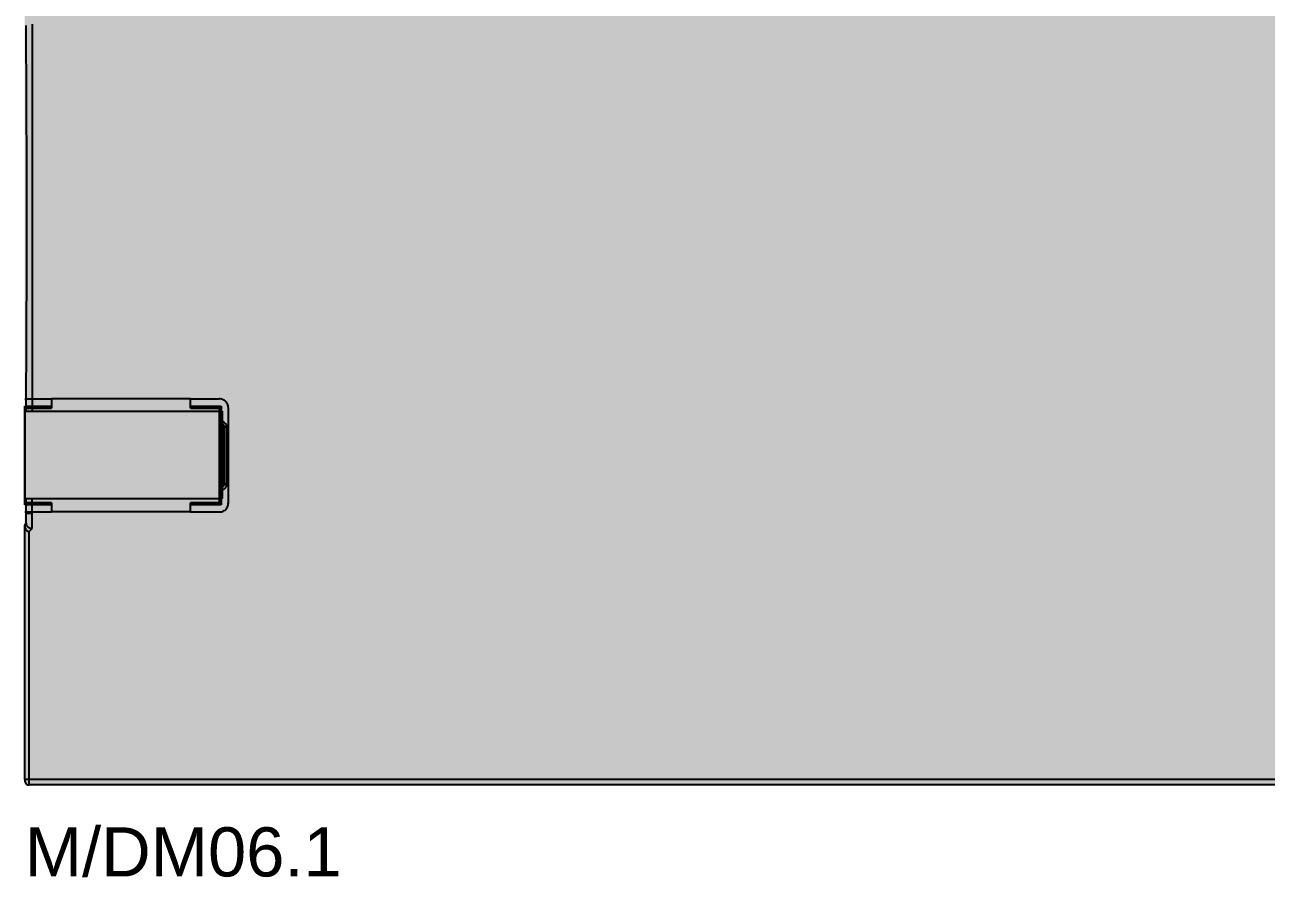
# Model space of a CAD drawing. Header units: millimetres. Extents: x 0 to 966, y -664 to 90.
# Drawn here: x 500 to 608.5, y -398.1 to -323.5 of the extents above; entities that cross this region are included whole.
import ezdxf

# ---------------------------------------------------------------- set-up
doc = ezdxf.new("R2010")
doc.units = ezdxf.units.MM
for name, color, linetype in [('HDL_BODY', 7, 'Continuous'), ('HDL_COLOUR', 7, 'Continuous'), ('HDL_DETAIL', 7, 'Continuous'), ('HDL_PRINT', 7, 'Continuous')]:
    doc.layers.add(name, color=color, linetype=linetype)
doc.styles.add('HDL_ARIAL', font='arial.ttf')

# ---------------------------------------------------------------- blocks, each defined once
blk = doc.blocks.new('M_DM06.1_FRONT')
at = {"layer": 'HDL_BODY', "true_color": 0x202126}
blk.add_hatch(color=250, dxfattribs=at).paths.add_polyline_path([(0, 0), (216, 0), (216, 90), (0, 90)])
at = {"layer": 'HDL_BODY', "true_color": 0x2a2a30}
blk.add_hatch(color=250, dxfattribs=at).paths.add_polyline_path([(0.4, 20.52), (215.6, 20.52), (215.6, 68.31), (0.4, 68.31)])
at = {"layer": 'HDL_BODY', "true_color": 0x23242a}
blk.add_hatch(color=250, dxfattribs=at).paths.add_polyline_path([(0.4, 0.5), (215.6, 0.5), (215.6, 19.8), (0.4, 19.8)])
at = {"layer": 'HDL_COLOUR', "true_color": 0x757a83}
blk.add_hatch(color=8, dxfattribs=at).paths.add_polyline_path([(0, 25.04), (17.26, 25.04), (17.26, 32.69), (0, 32.69)])
at = {"layer": 'HDL_PRINT', "true_color": 0x6c217f}
for points in [[(4.67, 63.72), (5.74, 63.72), (5.74, 62.46), (7.35, 62.46), (7.35, 63.72), (8.33, 63.72), (8.33, 60.03), (7.35, 60.03), (7.35, 61.56), (5.74, 61.56), (5.74, 60.03), (4.67, 60.03), (4.67, 63.72)], [(13.15, 63.72), (14.14, 63.72), (14.14, 60.84), (16.73, 60.84), (16.73, 60.03), (13.15, 60.03), (13.15, 60.48), (13.15, 60.84), (13.15, 63.72)]]:
    blk.add_hatch(color=207, dxfattribs=at).paths.add_polyline_path(points)
h = blk.add_hatch(color=207, dxfattribs=at)
h.paths.add_polyline_path([(9.94, 62.91), (9.94, 60.84), (10.83, 60.84), (10.9, 60.85), (10.96, 60.86), (11.03, 60.87), (11.09, 60.89), (11.14, 60.9), (11.19, 60.92), (11.24, 60.93), (11.28, 60.93), (11.31, 60.97), (11.34, 61.01), (11.36, 61.05), (11.38, 61.09), (11.4, 61.13), (11.42, 61.16), (11.46, 61.2), (11.48, 61.26), (11.5, 61.31), (11.51, 61.37), (11.53, 61.42), (11.53, 61.48), (11.54, 61.55), (11.54, 61.61), (11.54, 61.68), (11.55, 61.76), (11.55, 61.83), (11.54, 61.95), (11.54, 62.06), (11.53, 62.16), (11.51, 62.25), (11.5, 62.34), (11.48, 62.41), (11.46, 62.47), (11.44, 62.53), (11.41, 62.58), (11.39, 62.61), (11.37, 62.64), (11.34, 62.69), (11.3, 62.74), (11.26, 62.78), (11.22, 62.81), (11.17, 62.84), (11.11, 62.87), (11.05, 62.89), (10.98, 62.9), (10.91, 62.91), (10.83, 62.91), (9.94, 62.91)])
h.paths.add_polyline_path([(8.87, 63.72), (11.1, 63.72), (11.18, 63.72), (11.26, 63.72), (11.34, 63.72), (11.41, 63.72), (11.49, 63.71), (11.56, 63.7), (11.63, 63.69), (11.7, 63.68), (11.76, 63.66), (11.81, 63.63), (11.87, 63.6), (11.92, 63.57), (11.97, 63.53), (12.02, 63.49), (12.07, 63.44), (12.12, 63.39), (12.16, 63.34), (12.2, 63.29), (12.23, 63.24), (12.26, 63.18), (12.29, 63.12), (12.32, 63.06), (12.35, 63), (12.38, 62.94), (12.41, 62.88), (12.44, 62.82), (12.47, 62.76), (12.5, 62.7), (12.53, 62.64), (12.53, 62.56), (12.54, 62.49), (12.55, 62.42), (12.56, 62.35), (12.57, 62.28), (12.59, 62.21), (12.6, 62.15), (12.61, 62.07), (12.61, 62), (12.62, 61.92), (12.62, 61.81), (12.61, 61.71), (12.6, 61.62), (12.59, 61.53), (12.58, 61.44), (12.56, 61.36), (12.54, 61.28), (12.52, 61.21), (12.5, 61.14), (12.48, 61.07), (12.46, 61), (12.44, 60.93), (12.41, 60.87), (12.38, 60.81), (12.35, 60.75), (12.32, 60.69), (12.29, 60.63), (12.26, 60.57), (12.23, 60.51), (12.2, 60.45), (12.17, 60.39), (12.11, 60.36), (12.05, 60.33), (11.99, 60.3), (11.93, 60.27), (11.87, 60.24), (11.81, 60.21), (11.75, 60.18), (11.69, 60.15), (11.63, 60.12), (11.57, 60.1), (11.52, 60.08), (11.46, 60.06), (11.4, 60.05), (11.34, 60.04), (11.28, 60.04), (11.22, 60.03), (11.16, 60.03), (11.1, 60.03), (8.87, 60.03), (8.87, 63.72)])
at = {"layer": 'HDL_PRINT', "true_color": 0xdee1e9}
for points in [[(25.12, 63.72), (25.12, 63.72), (25.12, 63.36), (24.96, 63.36), (24.8, 63.35), (24.63, 63.34), (24.47, 63.32), (24.31, 63.3), (24.15, 63.27), (24, 63.24), (23.84, 63.21), (23.69, 63.16), (23.54, 63.12), (23.39, 63.07), (23.24, 63.01), (23.09, 62.95), (22.95, 62.88), (22.81, 62.81), (22.67, 62.74), (22.53, 62.66), (22.39, 62.57), (22.26, 62.48), (22.13, 62.38), (22, 62.28), (21.46, 62.28), (21.59, 62.4), (21.72, 62.51), (21.86, 62.62), (22, 62.72), (22.14, 62.82), (22.28, 62.91), (22.43, 63), (22.58, 63.08), (22.73, 63.16), (22.89, 63.24), (23.05, 63.31), (23.21, 63.37), (23.37, 63.43), (23.53, 63.49), (23.7, 63.53), (23.87, 63.58), (24.04, 63.62), (24.22, 63.65), (24.4, 63.67), (24.57, 63.7), (24.76, 63.71), (24.94, 63.72), (25.12, 63.72)], [(25.12, 63.72), (25.3, 63.72), (25.47, 63.71), (25.64, 63.7), (25.81, 63.67), (25.98, 63.65), (26.15, 63.62), (26.32, 63.58), (26.48, 63.53), (26.65, 63.49), (26.81, 63.43), (26.97, 63.37), (27.12, 63.31), (27.28, 63.24), (27.43, 63.16), (27.58, 63.08), (27.73, 63), (27.88, 62.91), (28.02, 62.82), (28.16, 62.72), (28.3, 62.62), (28.44, 62.51), (28.57, 62.4), (28.7, 62.28), (28.16, 62.28), (28.03, 62.38), (27.9, 62.48), (27.77, 62.57), (27.64, 62.66), (27.51, 62.74), (27.37, 62.81), (27.24, 62.88), (27.1, 62.95), (26.96, 63.01), (26.82, 63.07), (26.67, 63.12), (26.53, 63.16), (26.38, 63.21), (26.23, 63.24), (26.08, 63.27), (25.92, 63.3), (25.77, 63.32), (25.61, 63.34), (25.45, 63.35), (25.29, 63.36), (25.12, 63.36), (25.12, 63.72)], [(21.37, 62.1), (21.91, 62.1), (21.91, 60.03), (21.37, 60.03), (21.37, 62.1)], [(22.71, 62.1), (23.25, 62.1), (21.64, 60.3), (21.64, 60.75), (21.46, 60.75), (22.71, 62.1)], [(25.39, 62.1), (25.93, 62.1), (25.93, 60.03), (25.84, 60.03), (25.39, 60.03), (25.3, 60.03), (24.41, 61.38), (24.41, 60.03), (23.87, 60.03), (23.87, 62.1), (24.05, 62.1), (24.41, 62.1), (24.5, 62.1), (25.39, 60.75), (25.39, 62.1)], [(28.25, 62.1), (28.79, 62.1), (26.91, 60.03), (26.38, 60.03), (28.25, 62.1)], [(27.18, 62.1), (26.55, 62.1), (28.16, 60.03), (28.79, 60.03), (27.18, 62.1)], [(21.91, 61.2), (22.09, 61.2), (22.36, 61.29), (23.43, 60.03), (22.8, 60.03), (22, 61.02), (21.91, 61.2)]]:
    blk.add_hatch(color=254, dxfattribs=at).paths.add_polyline_path(points)
at = {"layer": 'HDL_DETAIL', "color": 251, "true_color": 0x52555c}
for points in [[(0.11, 32.69), (0.11, 33.2), (0.12, 33.72), (0.12, 34.24), (0.13, 34.76), (0.13, 35.28), (0.13, 35.8), (0.14, 36.32), (0.14, 36.84), (0.14, 37.36), (0.14, 37.87), (0.15, 38.39), (0.15, 38.91), (0.15, 39.43), (0.16, 39.95), (0.16, 40.47), (0.16, 40.99), (0.16, 41.51), (0.16, 42.03), (0.17, 42.55), (0.17, 43.06), (0.17, 43.58), (0.17, 44.1), (0.17, 44.62), (0.17, 45.14), (0.17, 45.66), (0.17, 46.18), (0.17, 46.7), (0.18, 47.22), (0.18, 47.74), (0.18, 48.25), (0.18, 48.77), (0.18, 49.29), (0.18, 49.81), (0.18, 50.33), (0.18, 50.85), (0.18, 51.37), (0.18, 51.89), (0.17, 52.41), (0.17, 52.93), (0.17, 53.45), (0.17, 53.96), (0.17, 54.48), (0.17, 55), (0.17, 55.52), (0.17, 56.04), (0.17, 56.56), (0.16, 57.08), (0.16, 57.6), (0.16, 58.12), (0.16, 58.64), (0.16, 59.15), (0.15, 59.67), (0.15, 60.19), (0.15, 60.71), (0.14, 61.23), (0.14, 61.75), (0.14, 62.27), (0.14, 62.79), (0.13, 63.31), (0.13, 63.83), (0.13, 64.35), (0.12, 64.86), (0.12, 65.38), (0.11, 65.9), (0.11, 66.42)], [(0.65, 66.51), (0.65, 32.69)], [(0, 33.76), (2.34, 33.76)], [(2.34, 33.76), (2.34, 32.95)], [(14.49, 33.76), (2.34, 33.76)], [(14.49, 32.95), (14.49, 33.76)], [(14.49, 33.76), (16.99, 33.76)], [(17.8, 32.95), (17.79, 33.05), (17.78, 33.14), (17.75, 33.23), (17.72, 33.31), (17.67, 33.39), (17.62, 33.46), (17.56, 33.53), (17.5, 33.59), (17.43, 33.64), (17.35, 33.68), (17.27, 33.72), (17.18, 33.74), (17.09, 33.76), (16.99, 33.76)], [(0, 24.5), (0, 33.13)], [(0, 33.13), (2.34, 33.13)], [(0, 32.95), (0, 33.13)], [(0, 24.68), (0, 32.95)], [(0, 32.95), (2.34, 32.95)], [(0, 32.69), (0, 25.04)], [(0, 32.69), (17.26, 32.69)], [(14.49, 33.13), (17.17, 33.13)], [(14.49, 32.95), (16.99, 32.95)], [(16.99, 32.95), (17.17, 33.13)], [(16.99, 32.95), (16.99, 24.68)], [(17.17, 33.13), (17.17, 24.5)], [(17.26, 32.69), (17.26, 25.04)], [(17.8, 24.68), (17.8, 32.95)], [(17.62, 31.51), (17.59, 31.55), (17.55, 31.58), (17.51, 31.62), (17.48, 31.65), (17.43, 31.68), (17.38, 31.72), (17.33, 31.75), (17.26, 31.78)], [(17.44, 31.33), (17.43, 31.38), (17.42, 31.42), (17.4, 31.46), (17.38, 31.49), (17.36, 31.51), (17.35, 31.51)], [(17.62, 31.43), (17.62, 31.51)], [(17.44, 31.33), (17.44, 26.3)], [(17.44, 31.33), (17.44, 31.33), (17.53, 31.33)], [(17.53, 31.33), (17.53, 31.33), (17.62, 31.33)], [(17.62, 31.33), (17.62, 31.43)], [(17.62, 31.33), (17.62, 26.21)], [(17.35, 26.12), (17.36, 26.12), (17.38, 26.14), (17.4, 26.17), (17.42, 26.21), (17.43, 26.25), (17.44, 26.3)], [(17.62, 26.21), (17.61, 26.21), (17.59, 26.21), (17.56, 26.23), (17.54, 26.25), (17.53, 26.3), (17.44, 26.3)], [(17.62, 26.21), (17.62, 26.2), (17.62, 26.18), (17.61, 26.15), (17.59, 26.11), (17.57, 26.07), (17.53, 26.03)], [(0, 25.04), (17.26, 25.04)], [(0.11, 24.86), (0.11, 25.04)], [(0.65, 23.78), (0.65, 25.04)], [(17.53, 26.03), (17.53, 25.99), (17.51, 25.95), (17.49, 25.92), (17.46, 25.89), (17.43, 25.87), (17.39, 25.85), (17.35, 25.85)], [(2.34, 24.68), (0, 24.68)], [(0, 24.68), (0, 24.5)], [(2.34, 24.5), (0, 24.5)], [(0.11, 23.78), (0.11, 24.86)], [(2.34, 24.68), (2.34, 23.87)], [(14.49, 23.87), (14.49, 24.68)], [(16.99, 24.68), (14.49, 24.68)], [(17.17, 24.5), (14.49, 24.5)], [(16.99, 23.87), (17.09, 23.87), (17.18, 23.89), (17.27, 23.91), (17.35, 23.95), (17.43, 23.99), (17.5, 24.04), (17.56, 24.1), (17.62, 24.17), (17.67, 24.24), (17.72, 24.32), (17.75, 24.4), (17.78, 24.49), (17.79, 24.58), (17.8, 24.68)], [(16.99, 24.68), (17.17, 24.5)], [(0, 23.87), (2.34, 23.87)], [(0, 22.7), (0.11, 22.88)], [(0.11, 23.78), (0.11, 23.78), (0.2, 23.78), (0.29, 23.78), (0.33, 23.78), (0.36, 23.78), (0.39, 23.78), (0.42, 23.78), (0.47, 23.78), (0.51, 23.78), (0.54, 23.78), (0.57, 23.78), (0.6, 23.78), (0.65, 23.78)], [(0.11, 22.88), (0.11, 22.97), (0.11, 23.06), (0.11, 23.15), (0.11, 23.19), (0.11, 23.22), (0.11, 23.25), (0.11, 23.28), (0.11, 23.33), (0.11, 23.34), (0.11, 23.36), (0.11, 23.41), (0.11, 23.45), (0.11, 23.51), (0.11, 23.55), (0.11, 23.6), (0.11, 23.64), (0.11, 23.69), (0.11, 23.73), (0.11, 23.78)], [(0.11, 22.88), (0.12, 22.81), (0.13, 22.74), (0.16, 22.68), (0.2, 22.62), (0.25, 22.57), (0.31, 22.53), (0.37, 22.49), (0.43, 22.47), (0.5, 22.44), (0.57, 22.43), (0.65, 22.43)], [(0.65, 22.43), (0.65, 22.43), (0.65, 22.52), (0.65, 22.61), (0.65, 22.66), (0.65, 22.71), (0.65, 22.75), (0.65, 22.78), (0.65, 22.79), (0.65, 22.84), (0.65, 22.89), (0.65, 22.93), (0.65, 22.96), (0.65, 22.97), (0.65, 23.01), (0.65, 23.06), (0.65, 23.1), (0.65, 23.15), (0.65, 23.19), (0.65, 23.24), (0.65, 23.3), (0.65, 23.36), (0.65, 23.42), (0.65, 23.48), (0.65, 23.54), (0.65, 23.6), (0.65, 23.66), (0.65, 23.72), (0.65, 23.78)], [(14.49, 23.87), (2.34, 23.87)], [(14.49, 23.87), (16.99, 23.87)], [(0, 22.7), (0, 22.62), (0.01, 22.55), (0.03, 22.48), (0.05, 22.42), (0.07, 22.35), (0.11, 22.3), (0.15, 22.25), (0.19, 22.21), (0.25, 22.18), (0.31, 22.16), (0.38, 22.16)], [(0, 21.71), (0, 21.75), (0, 21.8), (0, 21.86), (0, 21.92), (0, 21.97), (0, 22.02), (0, 22.07), (0, 22.11), (0, 22.14), (0, 22.17), (0, 22.2), (0, 22.25), (0, 22.29), (0, 22.32), (0, 22.35), (0, 22.38), (0, 22.43), (0, 22.52), (0, 22.61), (0, 22.7)], [(0, 0.48), (0, 21.71)], [(0.38, 22.16), (0.65, 22.43)], [(0.38, 21.71), (0.38, 21.75), (0.38, 21.78), (0.38, 21.81), (0.38, 21.84), (0.38, 21.89), (0.38, 21.98), (0.38, 22.07), (0.38, 22.16)], [(0.38, 0), (0.38, 21.71)], [(201.21, 0.48), (0, 0.48)], [(0, 0.48), (0, 0.4), (0.01, 0.32), (0.03, 0.25), (0.06, 0.19), (0.09, 0.14), (0.13, 0.09), (0.18, 0.05), (0.24, 0.02), (0.3, 0.01), (0.38, 0)], [(200.85, 0), (0.38, 0)]]:
    blk.add_lwpolyline(points, dxfattribs=at)
blk.add_lwpolyline([(17.44, 31.33), (17.44, 31.33)], close=True, dxfattribs=at)

msp = doc.modelspace()

# ---------------------------------------------------------------- block references
msp.add_blockref('M_DM06.1_FRONT', (500, -390))

# ---------------------------------------------------------------- texts
at = {"color": 7, "style": 'HDL_ARIAL'}
msp.add_text('M/DM06.1', height=4.3, dxfattribs=at).set_placement((500, -398))

doc.saveas('drawing.dxf')
